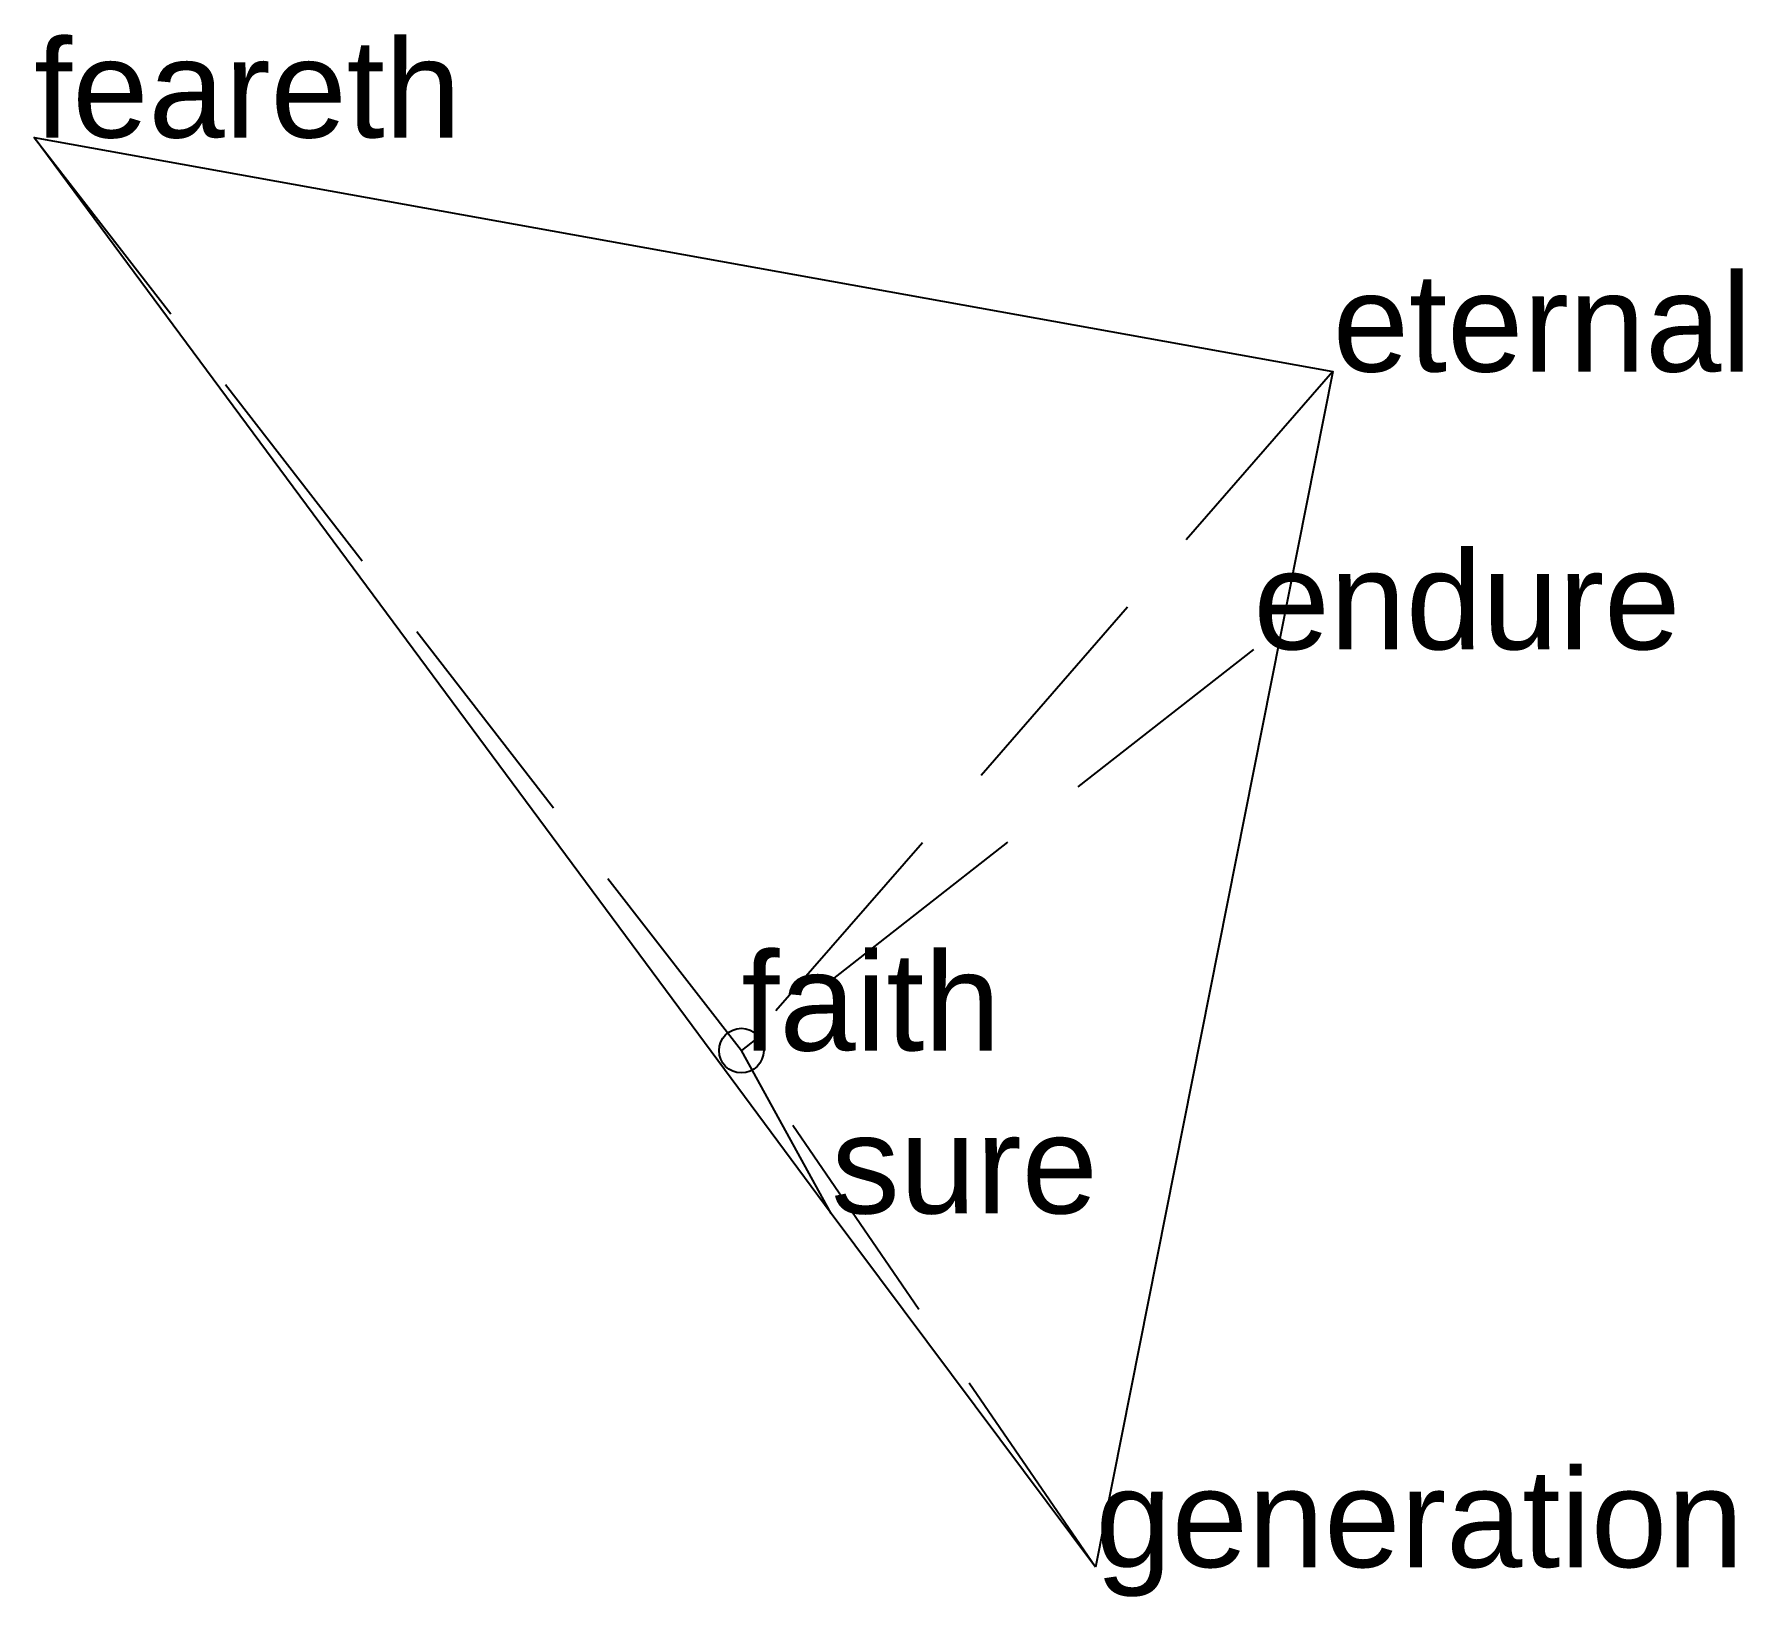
# Model space of a CAD drawing. Extents: x -0.79 to 1.12, y -0.61 to 1.14.
import ezdxf

# ---------------------------------------------------------------- set-up
doc = ezdxf.new("R2010")
doc.units = 0
doc.linetypes.add('DASHED2', pattern=[0.3, 0.25, -0.05])
doc.layers.add('TEXT', color=1, linetype='CONTINUOUS')
doc.styles.get("Standard").update_dxf_attribs({"font": 'arial.ttf'})

msp = doc.modelspace()

# ---------------------------------------------------------------- linework, layer by layer
at = {"linetype": 'DASHED2'}
for p in [(-0.7925, 1.0231), (0.6626, 0.7608), (0.5738, 0.4496), (0, 0), (0.3967, -0.5789), (0.1006, -0.1825)]:
    msp.add_line(p, (0, 0), dxfattribs=at)
msp.add_circle((0, 0), 0.025)
at = {"layer": 'OUTLINE', "linetype": 'CONTINUOUS'}
msp.add_polyline3d([(0.3967, -0.5789, 0), (0.1006, -0.1825, 0), (-0.7925, 1.0231, 0), (0.6626, 0.7608, 0), (0.3967, -0.5789, 0)], close=True, dxfattribs=at)

# ---------------------------------------------------------------- texts
at = {"layer": 'TEXT'}
for s, p in [('feareth', (-0.7925, 1.0231)), ('eternal', (0.6626, 0.7608)), ('endure', (0.5738, 0.4496)), ('faith', (0, 0)), ('sure', (0.1006, -0.1825)), ('generation', (0.3967, -0.5789))]:
    msp.add_text(s, height=0.11, dxfattribs=at).set_placement(p)

doc.saveas('drawing.dxf')
